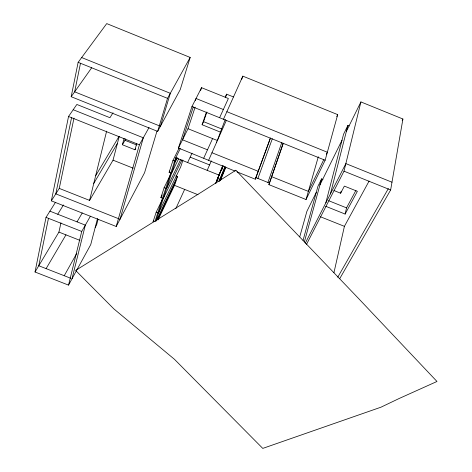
<?xml version="1.0" encoding="UTF-8"?>
<svg xmlns="http://www.w3.org/2000/svg" width="472" height="472" viewBox="0 0 472 472"><rect width="100%" height="100%" fill="white"/><g stroke="black" fill="none" stroke-linecap="round" stroke-linejoin="round"><path stroke-width="0.71" d="M339.704 278.698L390.645 189.968L402.917 119.009L360.915 101.922L346.371 131.387M97.527 218.483L90.736 244.614L68.534 285.112L35.022 272.008L46.026 217.374L55.348 202.529M71.183 96.713L78.14 62.328L106.725 23.6L190.163 57.442L180.215 89.662L157.654 131.387L71.183 96.713L91.662 67.815M156.91 131.328L144.574 172.722L116.218 226.477L51.354 200.854L68.534 116.484L76.847 104.454L109.935 117.711L113.014 112.784M48.463 218.347L38.769 265.754L70.717 278.256M80.494 63.266L74.647 91.828L159.748 125.977M71.567 117.64L55.79 193.868L120.018 219.268L143.311 137.794L73.201 109.728M51.354 200.854L59.26 188.399L73.992 118.083M35.022 272.008L58.923 232.094L60.965 222.819M333.94 272.704L344.407 226.348L369.08 181.083M325.733 206.293L345.126 214.064L346.542 207.875L355.929 190.363M333.969 190.546L340.648 193.225L341.144 191.184M306.546 244.313L344.005 171.183L360.915 101.922M68.534 285.112L81.727 231.439L90.423 216.176M59.26 188.399L89.586 200.405L106.625 131.157M72.015 278.763L85.326 225.126L49.926 211.161M330.424 193.868L347.882 125.452L349.239 126.006M325.822 202.883L343.557 134.249L347.882 125.452M89.586 200.405L113.044 160.161L119.192 136.55M98.064 219.362L96.618 224.902L95.191 227.469M135.694 148.497L134.98 149.771L122.395 144.751L124.089 138.396M122.395 144.751L124.986 140.302L125.363 138.892M304.346 242.036L321.603 178.853L322.972 179.401M303.048 240.372L317.951 186.269L321.603 178.853M283.129 143.352L268.898 184.646L306.045 199.526L325.143 160.244L337.704 114.631L242.838 76.145L223.457 119.269M134.98 149.771L136.75 143.458M299.732 236.85L306.894 211.344L316.275 192.346M116.218 226.477L139.399 144.815L149.046 127.493M306.045 199.526L318.311 156.739M157.654 131.387L167.53 98.341L190.163 57.442M160.433 126.254L170.321 93.303L81.668 57.549M162.557 199.025L156.185 212.188L153.052 221.858L153.689 220.536M181.98 159.86L163.282 198.559L160.911 197.62L164.132 187.685L170.616 174.439M178.64 158.787L171.554 173.289L169.118 172.315L172.947 160.527L179.112 148.084M234.973 171.059L178.434 148.037L191.951 106.566L201.544 87.674L228.371 98.512L219.604 117.711M154.969 221.421L175.743 157.778L180.269 148.609M155.807 221.392L176.528 158.096M193.296 106.902L182.528 139.8L207.497 149.813M195.361 100.601L196.045 98.5L223.35 109.516M178.434 148.037L188.027 128.726L195.131 107.156M200.63 90.459L201.544 87.674M158.055 219.899L174.51 185.36L177.466 176.522L175.85 175.873M182.947 160.161L180.658 166.988L158.515 213.114M225.292 119.451L220.43 132.119L202.11 124.75L206.382 112.271M202.11 124.75L203.591 121.658L206.913 111.97M268.898 184.646L283.318 143.193M267.931 182.463L281.778 142.568M225.657 96.884L226.619 94.176L233.487 96.955M216.666 142.172L216.784 141.842M220.43 132.119L217.374 140.514L188.027 128.726M257.907 178.445L272.32 138.756M241.587 79.556L242.838 76.145M237.003 171.873L255.311 179.207L270.338 138.196M255.311 179.207L270.48 138.019M215.674 183.313L222.53 166.185M215.946 183.189L219.268 174.422M218.949 181.26L225.038 166.474M225.858 167.241L220.542 180.162M219.25 181.319L225.138 167.159M219.999 180.711L225.628 167.165M216.972 179.897L222.979 165.589M223.097 165.696L217.745 178.434L219.722 179.224M217.043 181.218L217.887 179.201M221.84 169.772L222.69 167.749M207.19 170.351L211.356 160.881M208.535 160.468L226.342 120.378M203.721 158.167L212.577 138.591M175.779 208.701L184.646 189.402M225.203 97.238L226.619 94.176M187.614 162.521L192.021 153.205M336.754 116.625L337.704 114.631M156.303 220.784L177.466 176.522M157.4 219.863L176.021 180.841M323.875 159.412L308.375 191.402L271.648 176.675M326.4 154.191L327.35 152.232L226.867 111.687M166.528 188.641L180.688 159.459M160.911 197.62L162.191 195.001M169.118 172.315L169.767 171M174.115 162.769L176.457 158.008M175.407 161.512L177.342 157.577M319.945 184.912L342.017 140.202M305.266 243.186L345.858 163.607L391.984 182.21M340.648 193.225L344.365 186.098L357.369 191.325L345.126 214.064M402.209 120.307L402.917 119.009M64.239 275.719L76.824 253.246M337.763 277.223L388.344 188.588M77.048 221.858L82.24 212.949M46.12 268.627L65.956 234.861M93.763 183.419L117.404 143.411M95.651 175.755L118.997 136.496M57.749 214.247L63.46 204.96M46.026 217.374L81.727 231.439M58.923 232.094L79.957 240.372M164.132 187.685L165.932 188.399M156.185 212.188L157.937 212.884M175.743 157.778L218.825 175.006M320.535 216.801L344.407 226.348M68.534 116.484L139.399 144.815M124.986 140.302L136.827 145.034M172.947 160.527L174.793 161.265M113.044 160.161L133.169 168.179M174.51 185.36L198.022 194.73M211.963 152.745L258.208 171.289M328.636 200.694L346.542 207.875M255.954 177.667L269.565 183.118M190.157 157.147L209.58 164.923M191.951 106.566L325.143 160.244M78.14 62.328L167.53 98.341M344.005 171.183L390.645 189.968M203.591 121.658L221.816 128.998M235.858 170.25L201.402 192.175L75.62 270.426L113.876 308.906L174.422 359.275L262.774 448.4L380.951 407.2L399.164 398.492L436.978 381.476L358.685 298.634L235.858 170.25"/></g></svg>
